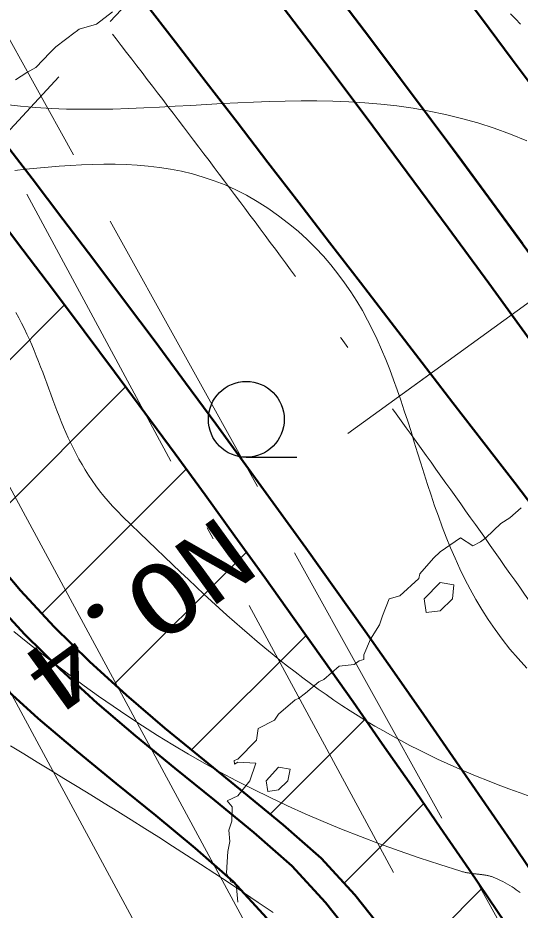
# Model space of a CAD drawing. Units: millimetres at full size, sheet at 1:500; details may follow other scales. Extents: x -209175 to 420500, y 0 to 351151.
# Drawn here: x 53934 to 58902, y 151252 to 160072 of the extents above; entities that cross this region are included whole.
import ezdxf
from ezdxf.enums import TextEntityAlignment as Align

# ---------------------------------------------------------------- set-up
doc = ezdxf.new("R2010")
doc.units = ezdxf.units.MM
doc.header["$LTSCALE"] = 500
doc.linetypes.add('USER1', pattern=[9.25, 6, -1.5, 0.25, -1.5])
doc.linetypes.add('USER3', pattern=[7.5, 6, -1.5])
for name, color, linetype, lineweight in [('D-BGD-EXST', 7, 'Continuous', 25), ('D-BGD-HICN', 7, 'Continuous', 13), ('D-BGD-LWCN', 8, 'Continuous', 13), ('D-BMK', 2, 'USER1', 13), ('D-BMK-HTXT', 7, 'Continuous', 13), ('D-BYP-STR2', 4, 'Continuous', 13), ('D-BYP-STR3', 3, 'Continuous', 13), ('D-BYP-STR4', 1, 'Continuous', 50), ('D-BYP-STR6', 3, 'Continuous', 13), ('D-BYP-STR7', 4, 'Continuous', 50), ('D-BYP-STR8', 5, 'Continuous', 50), ('D-STR', 1, 'Continuous', 13), ('サーフェス_コンタ作成', 33, 'Continuous', 13)]:
    doc.layers.add(name, color=color, linetype=linetype, lineweight=lineweight)
doc.styles.add('ＭＳ ゴシック', font='')
doc.styles.get('ＭＳ ゴシック').set_extended_font_data('MS Gothic')

msp = doc.modelspace()

# ---------------------------------------------------------------- linework, layer by layer
at = {"layer": 'D-BGD-EXST'}
msp.add_line((56193.5, 155728.5), (56693.5, 155728.4), dxfattribs=at)
msp.add_circle((56193.5, 156103.5), 375, dxfattribs=at)
at = {"layer": 'D-BGD-HICN'}
msp.add_lwpolyline([(53861.9, 152876.5), (53993.8, 152796.3), (54125.6, 152716), (54257.5, 152635.7), (54389.6, 152555), (54522, 152474), (54654.8, 152392.5), (54788.1, 152310.4), (54921.9, 152227.4), (55056.4, 152143.6), (55191.6, 152058.8), (55327.7, 151972.7), (55464.7, 151885.4), (55602.7, 151796.7), (55741.9, 151706.5), (55882.3, 151614.5), (56024, 151520.8), (56167.2, 151425.1), (56311.8, 151327.4), (56458, 151227.5)], dxfattribs=at)
at = {"layer": 'D-BGD-LWCN'}
for points in [[(53810.3, 159216.1), (53961.3, 159198.8), (54112.6, 159185.8), (54264.2, 159176.6), (54416.2, 159170.9), (54568.4, 159168.3), (54721, 159168.5), (54874, 159171.1), (55027.2, 159175.6), (55180.8, 159181.8), (55334.8, 159189.3), (55489, 159197.7), (55643.6, 159206.6), (55798.6, 159215.7), (55953.8, 159224.5), (56109.4, 159232.8), (56265.4, 159240.1), (56421.7, 159246), (56578.3, 159250.3), (56735.2, 159252.5), (56892.5, 159252.3), (57050.2, 159249.2), (57208.1, 159243), (57366.4, 159233.2), (57525.1, 159219.5), (57684.1, 159201.4), (57843.5, 159178.8), (58003.2, 159151), (58163.2, 159117.9), (58323.6, 159079), (58484.3, 159033.9), (58645.4, 158982.3), (58806.8, 158923.8), (58968.6, 158858.1)], [(53902.9, 158564.8), (54012.8, 158575.8), (54122.9, 158586.5), (54233.1, 158596.6), (54343.4, 158605.7), (54453.8, 158613.6), (54564.1, 158619.9), (54674.4, 158624.3), (54784.7, 158626.6), (54894.9, 158626.4), (55004.9, 158623.3), (55114.7, 158617.2), (55224.4, 158607.7), (55333.8, 158594.5), (55442.9, 158577.3), (55551.8, 158555.7), (55660.3, 158529.5), (55768.4, 158498.4), (55876.1, 158462), (55983.3, 158420.1), (56090.1, 158372.3), (56196.3, 158318.3), (56302, 158257.9), (56407.1, 158190.6), (56512.2, 158116.6), (56611.6, 158040.5), (56705.5, 157962.3), (56794.1, 157882.1), (56877.7, 157800.1), (56956.5, 157716.2), (57030.7, 157630.6), (57100.5, 157543.4), (57166.3, 157454.5), (57228.3, 157364.2), (57286.6, 157272.4), (57341.5, 157179.2), (57393.3, 157084.8), (57442.1, 156989.1), (57488.3, 156892.3), (57532.1, 156794.4), (57573.6, 156695.6), (57613.2, 156595.8), (57651.1, 156495.2), (57687.4, 156393.9), (57722.5, 156291.8), (57756.6, 156189.2), (57789.9, 156086), (57822.6, 155982.4), (57855.1, 155878.3), (57887.4, 155774), (57919.9, 155669.4), (57952.8, 155564.7), (57986.4, 155459.9), (58020.8, 155355.1), (58056.3, 155250.3), (58093.2, 155145.7), (58131.6, 155041.4), (58171.8, 154937.3), (58214.1, 154833.5), (58258.7, 154730.3), (58305.8, 154627.5), (58355.6, 154525.4), (58408.5, 154423.9), (58464.6, 154323.2), (58524.1, 154223.2), (58587.3, 154124.2), (58654.5, 154026.2), (58725.9, 153929.2), (58801.7, 153833.3), (58882.1, 153738.6), (58967.4, 153645.2)], [(53914, 157159.4), (53943.4, 157106.3), (53971.5, 157053), (53998.2, 156999.6), (54023.8, 156946), (54048.4, 156892.3), (54072, 156838.5), (54094.7, 156784.6), (54116.7, 156730.6), (54138.1, 156676.6), (54159, 156622.5), (54179.5, 156568.3), (54199.7, 156514.2), (54219.7, 156460), (54239.5, 156405.8), (54259.5, 156351.7), (54279.5, 156297.5), (54299.8, 156243.5), (54320.4, 156189.4), (54341.4, 156135.5), (54363, 156081.7), (54385.3, 156027.9), (54408.3, 155974.3), (54432.3, 155920.8), (54457.1, 155867.5), (54483.1, 155814.3), (54510.3, 155761.3), (54538.8, 155708.5), (54568.7, 155655.9), (54600.1, 155603.6), (54633.2, 155551.4), (54668, 155499.6), (54704.6, 155447.9), (54743.2, 155396.6), (54783.8, 155345.6), (54826.6, 155294.8), (54871.6, 155244.4), (54919, 155194.3), (54969, 155144.6), (55054.3, 155062), (55138.4, 154980.8), (55221.3, 154900.9), (55303, 154822.2), (55383.8, 154744.8), (55463.6, 154668.7), (55542.5, 154593.8), (55620.6, 154520.1), (55698, 154447.6), (55774.8, 154376.4), (55851, 154306.2), (55926.8, 154237.3), (56002.1, 154169.4), (56077.1, 154102.7), (56152, 154037.1), (56226.6, 153972.5), (56301.2, 153909), (56375.8, 153846.6), (56450.4, 153785.1), (56525.3, 153724.7), (56600.4, 153665.3), (56675.8, 153606.8), (56751.6, 153549.3), (56827.9, 153492.8), (56904.8, 153437.2), (56982.3, 153382.4), (57060.5, 153328.6), (57139.6, 153275.6), (57219.5, 153223.5), (57300.4, 153172.2), (57382.3, 153121.7), (57465.4, 153072.1), (57549.6, 153023.2), (57635.2, 152975), (57722.1, 152927.7), (57810.5, 152881), (57900.4, 152835.1), (57991.9, 152789.8), (58085, 152745.3), (58180, 152701.4), (58276.8, 152658.1), (58375.5, 152615.5), (58476.2, 152573.4), (58579, 152532), (58683.9, 152491.1), (58791.1, 152450.8), (58900.7, 152411), (59012.6, 152371.8)], [(53895.5, 154005.8), (54032.6, 153895.2), (54170.4, 153786.3), (54309.1, 153679.2), (54448.7, 153573.9), (54589.5, 153470.3), (54731.7, 153368.5), (54875.3, 153268.5), (55020.6, 153170.2), (55167.8, 153073.6), (55316.9, 152978.9), (55468.2, 152885.9), (55621.8, 152794.6), (55777.8, 152705.1), (55936.6, 152617.4), (56098.1, 152531.4), (56262.7, 152447.2), (56430.3, 152364.8), (56601.3, 152284.1), (56775.8, 152205.2), (56953.8, 152128), (57135.7, 152052.6), (57321.6, 151978.9), (57511.6, 151907), (57705.8, 151836.9), (57904.6, 151768.5), (58108, 151701.8), (58316.1, 151637), (58324.8, 151634.4), (58333.4, 151632), (58341.9, 151629.8), (58350.2, 151627.7), (58358.5, 151625.8), (58366.7, 151624), (58374.7, 151622.4), (58382.7, 151620.9), (58390.7, 151619.4), (58398.5, 151618.1), (58406.3, 151616.9), (58413.9, 151615.8), (58421.6, 151614.8), (58429.1, 151613.8), (58436.7, 151612.9), (58444.1, 151612), (58451.5, 151611.2), (58458.9, 151610.5), (58466.3, 151609.7), (58473.6, 151609), (58480.8, 151608.2), (58488.1, 151607.5), (58495.3, 151606.7), (58502.5, 151606), (58509.7, 151605.2), (58516.9, 151604.4), (58524.1, 151603.5), (58531.3, 151602.6), (58538.5, 151601.6), (58545.7, 151600.5), (58553, 151599.3), (58560.2, 151598.1), (58567.5, 151596.8), (58574.8, 151595.3), (58582.1, 151593.8), (58589.5, 151592.1), (58596.9, 151590.2), (58604.4, 151588.3), (58611.9, 151586.1), (58619.5, 151583.9), (58627.1, 151581.4), (58634.8, 151578.8), (58642.5, 151575.9), (58650.4, 151572.9), (58658.3, 151569.7), (58666.3, 151566.3), (58674.4, 151562.6), (58682.5, 151558.7), (58707.5, 151546.2), (58731.7, 151533.6), (58755.2, 151520.8), (58778.1, 151507.8), (58800.4, 151494.7), (58822.1, 151481.4), (58843.2, 151467.9), (58863.7, 151454.3), (58883.8, 151440.5), (58903.4, 151426.6)]]:
    msp.add_lwpolyline(points, dxfattribs=at)
at = {"layer": 'D-BMK'}
msp.add_arc((-63853.3, 68233.2), 150000, 22.39568, 55.4167, dxfattribs=at)
at = {"layer": 'D-BMK-HTXT'}
msp.add_line((62522.9, 159822.9), (57603.4, 156257.6), dxfattribs=at)
at = {"layer": 'D-BMK-HTXT', "color": 3}
msp.add_line((57198.5, 155964.2), (58008.2, 156551), dxfattribs=at)
at = {"layer": 'D-BYP-STR2'}
msp.add_lwpolyline([(58807.7, 160112.2), (58856.5, 160062.1), (58905.1, 160011.5)], dxfattribs=at)
at = {"layer": 'D-BYP-STR3', "lineweight": 50}
for points in [[(59128.5, 159252.4), (58824.4, 159661.8), (58518.9, 160070.2), (58212.1, 160477.6)], [(58924.8, 157841), (58625.4, 158249.7), (58324.7, 158657.5), (58022.6, 159064.3), (57719.1, 159470), (57414.3, 159874.7), (57108.2, 160278.5)], [(59153.1, 155078.6), (58848, 155474.8), (58543, 155870.9), (58237.9, 156267.1), (57932.8, 156663.3), (57627.8, 157059.4), (57322.7, 157455.6), (57017.7, 157851.7), (56712.6, 158247.9), (56407.5, 158644), (56102.5, 159040.2), (55797.4, 159436.3), (55492.3, 159832.5), (55187.3, 160228.6)]]:
    msp.add_lwpolyline(points, dxfattribs=at)
at = {"layer": 'D-BYP-STR4'}
for radius, end in [(152000, 55.4167), (151500, 55.4167), (148500, 47.39147), (148000, 47.39147)]:
    msp.add_arc((-63853.3, 68233.2), radius, 22.39568, end, dxfattribs=at)
at = {"layer": 'D-BYP-STR6'}
for p, q in [((54395.1, 157235.1), (52922.8, 155763.2)), ((54999.9, 156425.7), (53518.9, 154945.1)), ((55599.8, 155611.4), (54172.2, 154184.1)), ((56194.8, 154792.2), (54887.7, 153485.4)), ((56784.8, 153968), (55651.6, 152835.1)), ((57369.8, 153138.9), (56430.8, 152200)), ((57949.8, 152304.7), (57162.9, 151518)), ((58524.8, 151465.5), (57793.3, 150734.1))]:
    msp.add_line(p, q, dxfattribs=at)
at = {"layer": 'D-BYP-STR6', "lineweight": 50}
msp.add_lwpolyline([(56396.7, 151173.9), (56064.3, 151535.8), (55686.5, 151865.6), (55297.4, 152186.3), (54904.8, 152503.4), (54515.8, 152822), (54136.3, 153146.4), (53770.6, 153479.8), (53421.5, 153824.5), (53090, 154181.5), (52776, 154550.9), (52478.2, 154932.1), (52194.3, 155323.8), (51921.8, 155724.1), (51706.8, 156168.3), (51505.9, 156624.1), (51235, 157027), (50929.2, 157403), (50421.2, 157620.7), (50024.8, 157924.1), (49756.8, 158328.3), (49389.8, 158653.8)], dxfattribs=at)
at = {"layer": 'D-BYP-STR7'}
for points in [[(57571.5, 151021.4), (57268, 151403.7), (56935.5, 151765.6), (56557.8, 152095.3), (56168.6, 152416), (55776, 152733.2), (55387.1, 153051.8), (55007.6, 153376.2), (54641.9, 153709.6), (54292.7, 154054.2), (53961.3, 154411.3), (53647.3, 154780.7)], [(57281.1, 150944.8), (56977.5, 151327.1), (56645.1, 151689), (56267.4, 152018.7), (55878.2, 152339.4), (55485.6, 152656.6), (55096.6, 152975.2), (54717.1, 153299.6), (54351.4, 153633), (54002.3, 153977.7), (53670.9, 154334.7)]]:
    msp.add_lwpolyline(points, dxfattribs=at)
at = {"layer": 'D-BYP-STR8'}
msp.add_arc((-66084.1, 65785.4), 168421.1, 23.53508, 58.38333, dxfattribs=at)
at = {"layer": 'D-STR', "linetype": 'USER3'}
for p, q in [((67102.2, 173222.5), (51711.4, 156661.3)), ((72694.6, 125936.4), (52648.2, 162023))]:
    msp.add_line(p, q, dxfattribs=at)
at = {"layer": 'D-STR', "linetype": 'USER1'}
msp.add_line((51821.4, 162398.5), (72166.3, 124777.4), dxfattribs=at)
at = {"layer": 'D-STR'}
for p, q in [((50717.2, 161210.4), (71391.6, 123078)), ((50036.5, 160477.8), (70545.6, 122541.5))]:
    msp.add_line(p, q, dxfattribs=at)
at = {"layer": 'サーフェス_コンタ作成'}
msp.add_lwpolyline([(54871, 160131), (54711, 160011), (54539.6, 159959.6), (54511, 159938.8), (54499.6, 159931), (54311, 159784.3), (54253.9, 159731), (54111, 159581), (54024, 159531), (53911, 159460.7)], dxfattribs=at)
at = {"layer": 'サーフェス_コンタ作成', "color": 212}
msp.add_lwpolyline([(58911, 155228.4), (58799.2, 155131), (58711, 155073.3), (58563, 154931), (58511, 154891.6), (58434.5, 154854.5), (58311, 154931), (58111, 154793.9), (58046.3, 154731), (57911, 154577.7), (57899.1, 154531), (57711, 154357.6), (57608, 154331), (57541, 154161), (57529.8, 154131), (57511, 154071), (57423.5, 153931), (57355.4, 153775.4), (57355.4, 153731), (57311, 153715), (57261, 153681), (57111, 153664.3), (56961, 153531), (56911, 153507.5), (56777.7, 153397.7), (56711, 153345.3), (56677.7, 153331), (56511, 153188.1), (56471, 153131), (56311, 153046.8), (56293.4, 152931), (56111, 152744.1), (56074.6, 152731), (56076.2, 152696.2), (56111, 152713.8), (56286.3, 152706.3), (56227.4, 152531), (56111, 152380.6), (56005.3, 152331), (56054.4, 152274.4), (56051.6, 152131), (56021.4, 152041.4), (56032.3, 151931), (56011, 151831), (56003.3, 151731), (55996.7, 151616.7), (56042.2, 151531), (56093.1, 151513.1), (56111, 151331)], dxfattribs=at)
at = {"layer": 'サーフェス_コンタ作成'}
for points in [[(57952.2, 154331), (58111, 154490.7), (58246.1, 154466.1), (58233.1, 154331), (58111, 154209.5), (57973.7, 154193.7)], [(56389.7, 152531), (56511, 152665.3), (56627, 152647), (56605.5, 152531), (56511, 152440.2), (56406, 152426)]]:
    msp.add_lwpolyline(points, close=True, dxfattribs=at)

# ---------------------------------------------------------------- texts
at = {"layer": 'D-BMK-HTXT', "style": 'ＭＳ ゴシック', "width": 1.3}
msp.add_text('NO.4', height=705, rotation=215.932, dxfattribs=at).set_placement((56344.3, 154597.1), align=Align.TOP_LEFT)

doc.saveas('drawing.dxf')
